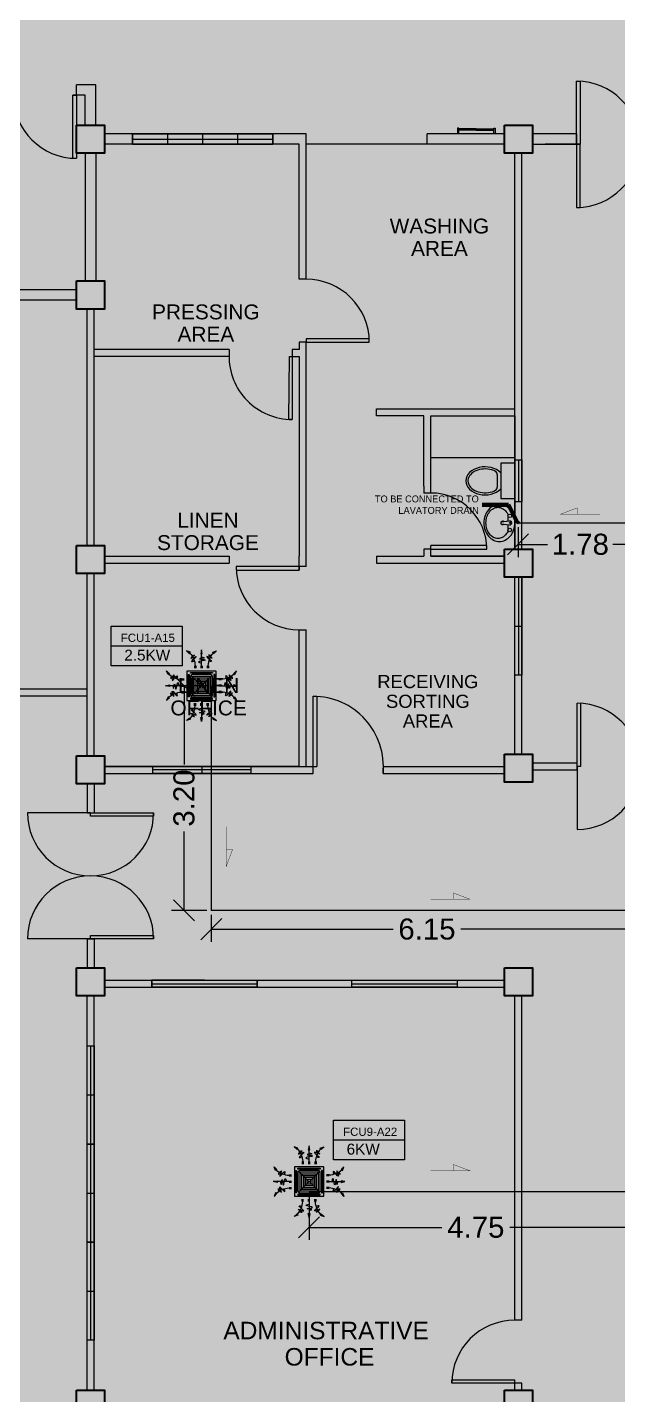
# Model space of a CAD drawing. Header units: millimetres. Extents: x -60 to 576, y -39 to 287.
# Drawn here: x 162.36 to 170.77, y 126.65 to 146.16 of the extents above; entities that cross this region are included whole.
import ezdxf

# ---------------------------------------------------------------- set-up
doc = ezdxf.new("R2010")
doc.units = ezdxf.units.MM
doc.header["$MEASUREMENT"] = 0
for name, color, linetype in [('AIR', 7, 'Continuous'), ('AIR-00', 7, 'Continuous'), ('AIR-01', 7, 'Continuous'), ('AIR-02', 7, 'Continuous'), ('AIR-04', 7, 'Continuous'), ('DRAIN PIPE', 7, 'Continuous'), ('fcu drain', 7, 'Continuous'), ('label', 7, 'Continuous'), ('Legends', 7, 'Continuous'), ('M-AC-TEXT', 7, 'Continuous')]:
    doc.layers.add(name, color=color, linetype=linetype)
doc.styles.add('ar-dim-axis', font='romans.shx', dxfattribs={"width": 0.8})
doc.styles.add('OIP FONT', font='GOTHIC.TTF', dxfattribs={"height": 150})
doc.styles.get("Standard").update_dxf_attribs({"font": 'arial.ttf'})
doc.styles.add('SWISSLT175', font='swissl.ttf', dxfattribs={"height": 0.175})
doc.dimstyles.new('ar-dim-axis', dxfattribs={"dimtxt": 350, "dimasz": 250, "dimexe": 75, "dimexo": 75, "dimgap": 200, "dimtad": 1, "dimdec": 0, "dimzin": 12, "dimdsep": 46, "dimtxsty": 'ar-dim-axis', "dimblk": 'ARCHTICK', "dimcen": 120, "dimclrd": 11, "dimclre": 8, "dimclrt": 4, "dimadec": 0, "dimazin": 3, "dimtm": 1, "dimtfac": 1, "dimtdec": 0, "dimtix": 1, "dimtmove": 2, "dimatfit": 3, "dimldrblk": 'ARCHTICK', "dimfxl": 1, "dimtolj": 1, "dimtzin": 0, "dimarcsym": 1})
doc.dimstyles.new('Copy of dimension', dxfattribs={"dimtxt": 0.3, "dimasz": 0.3, "dimexe": 0.18, "dimexo": 0.0625, "dimgap": 0.09, "dimtad": 0, "dimzin": 0, "dimdsep": 46, "dimtxsty": 'Standard', "dimblk": 'OBLIQUE', "dimcen": 0.09, "dimclrd": 256, "dimclre": 256, "dimclrt": 256, "dimadec": 0, "dimazin": 0, "dimtfac": 1, "dimtofl": 0, "dimtmove": 0, "dimatfit": 3, "dimldrblk": 'OBLIQUE', "dimfxl": 1, "dimtolj": 1, "dimtzin": 0, "dimarcsym": 0})

# ---------------------------------------------------------------- blocks, each defined once
blk = doc.blocks.new('_ARCHTICK')
at = {"color": 0, "linetype": 'ByBlock', "const_width": 0.15}
blk.add_lwpolyline([(-0.5, -0.5), (0.5, 0.5)], dxfattribs=at)
blk = doc.blocks.new('FCU-13000P (CASSETTE SPLIT)')
at = {"layer": 'AIR-00', "ltscale": 3}
for p, q in [((-7.105427357601002e-15, 0.5227760220777427), (-7.105427357601002e-15, 0.999858067324416)), ((-0.1934974863815064, 0.5583965329426945), (-0.1934974863815064, 0.4871555112127943)), ((-0.1618149178217116, 0.5583965329426945), (-0.1618149178217116, 0.4871555112127943)), ((-0.01584128427990628, 0.5583965329426945), (-0.01584128427990628, 0.4871555112127943)), ((0.01584128427989029, 0.5583965329426945), (0.01584128427989029, 0.4871555112127943)), ((0.1618149178217116, 0.5583965329426945), (0.1618149178217116, 0.4871555112127943)), ((0.1934974863815064, 0.5583965329426945), (0.1934974863815064, 0.4871555112127943)), ((-0.5227760220777427, 7.105427357601002e-15), (-0.999858067324416, 7.105427357601002e-15)), ((-0.5583965329426945, 0.1934974863815064), (-0.4871555112127934, 0.1934974863815064)), ((-0.5583965329426945, 0.1618149178217116), (-0.4871555112127934, 0.1618149178217116)), ((-0.5583965329426945, 0.01584128427990628), (-0.4871555112127934, 0.01584128427990628)), ((0.5583965329426945, 0.1934974863815064), (0.4871555112127934, 0.1934974863815064)), ((0.5583965329426945, 0.1618149178217116), (0.4871555112127934, 0.1618149178217116)), ((0.5583965329426945, 0.01584128427990628), (0.4871555112127934, 0.01584128427990628)), ((0.5227760220777427, 7.105427357601002e-15), (0.999858067324416, 7.105427357601002e-15)), ((-0.5583965329426945, -0.01584128427989029), (-0.4871555112127934, -0.01584128427989029)), ((-0.5583965329426945, -0.1618149178217116), (-0.4871555112127934, -0.1618149178217116)), ((-0.5583965329426945, -0.1934974863815064), (-0.4871555112127934, -0.1934974863815064)), ((0.5583965329426945, -0.01584128427989029), (0.4871555112127934, -0.01584128427989029)), ((0.5583965329426945, -0.1618149178217116), (0.4871555112127934, -0.1618149178217116)), ((0.5583965329426945, -0.1934974863815064), (0.4871555112127934, -0.1934974863815064)), ((-0.1934974863815064, -0.5583965329426945), (-0.1934974863815064, -0.4871555112127943)), ((-0.1618149178217116, -0.5583965329426945), (-0.1618149178217116, -0.4871555112127943)), ((-0.01584128427990628, -0.5583965329426945), (-0.01584128427990628, -0.4871555112127943)), ((-7.105427357601002e-15, -0.5227760220777427), (-7.105427357601002e-15, -0.999858067324416)), ((0.01584128427989029, -0.5583965329426945), (0.01584128427989029, -0.4871555112127943)), ((0.1618149178217116, -0.5583965329426945), (0.1618149178217116, -0.4871555112127943)), ((0.1934974863815064, -0.5583965329426945), (0.1934974863815064, -0.4871555112127943))]:
    blk.add_line(p, q, dxfattribs=at)
at = {"layer": 'AIR-00'}
for p, q in [((0.2953553390593271, -0.2953553390593253), (-0.2953553390593271, 0.2953553390593253)), ((0.2953553390593271, 0.2953553390593253), (-0.2953553390593271, -0.2953553390593253))]:
    blk.add_line(p, q, dxfattribs=at)
at = {"layer": 'AIR-00', "ltscale": 3}
for points in [[(-0.3354339739758903, 0.8949367535147612), (-0.311302411150054, 0.9324741763992979), (-0.4157311477908916, 0.9730825421665728)], [(-0.02231249897048215, 0.8900557322108931), (0.02231249897046617, 0.8900557322108931), (-8.881784197001252e-15, 0.999858067324416)], [(0.3354339739758903, 0.8949367535147612), (0.311302411150054, 0.9324741763992979), (0.4157311477908916, 0.9730825421665728)], [(-0.8949367535147612, 0.3354339739758903), (-0.9324741763992979, 0.311302411150054), (-0.9730825421665728, 0.4157311477908916)], [(0.8949367535147612, 0.3354339739758903), (0.9324741763992979, 0.311302411150054), (0.9730825421665728, 0.4157311477908916)], [(-0.8900557322108931, 0.02231249897048215), (-0.8900557322108931, -0.02231249897046617), (-0.999858067324416, 8.881784197001252e-15)], [(0.8900557322108931, 0.02231249897048215), (0.8900557322108931, -0.02231249897046617), (0.999858067324416, 8.881784197001252e-15)], [(-0.8949367535147612, -0.3354339739758903), (-0.9324741763992979, -0.311302411150054), (-0.9730825421665728, -0.4157311477908916)], [(0.8949367535147612, -0.3354339739758903), (0.9324741763992979, -0.311302411150054), (0.9730825421665728, -0.4157311477908916)], [(-0.3354339739758903, -0.8949367535147612), (-0.311302411150054, -0.9324741763992979), (-0.4157311477908916, -0.9730825421665728)], [(-0.02231249897048215, -0.8900557322108931), (0.02231249897046617, -0.8900557322108931), (-8.881784197001252e-15, -0.999858067324416)], [(0.3354339739758903, -0.8949367535147612), (0.311302411150054, -0.9324741763992979), (0.4157311477908916, -0.9730825421665728)]]:
    blk.add_lwpolyline(points, close=True, dxfattribs=at)
at = {"layer": 'AIR-00'}
for points in [[(-0.3233681925629757, 0.9137054649570295, -0.1718088678768037), (-0.1776562021016108, 0.5583965329426945), (-0.1776562021016108, 0.5222310829013512)], [(0.3233681925629757, 0.9137054649570295, 0.1718088678768037), (0.1776562021016108, 0.5583965329426945), (0.1776562021016108, 0.5222310829013512)], [(-0.9137054649570295, 0.3233681925629757, 0.1718088678768037), (-0.5583965329426945, 0.1776562021016108), (-0.5222310829013512, 0.1776562021016108)], [(0.9137054649570295, 0.3233681925629757, -0.1718088678768037), (0.5583965329426945, 0.1776562021016108), (0.5222310829013512, 0.1776562021016108)], [(-0.9137054649570295, -0.3233681925629757, -0.1718088678768037), (-0.5583965329426945, -0.1776562021016108), (-0.5222310829013512, -0.1776562021016108)], [(0.9137054649570295, -0.3233681925629757, 0.1718088678768037), (0.5583965329426945, -0.1776562021016108), (0.5222310829013512, -0.1776562021016108)], [(-0.3233681925629757, -0.9137054649570295, 0.1718088678768037), (-0.1776562021016108, -0.5583965329426945), (-0.1776562021016108, -0.5222310829013512)], [(0.3233681925629757, -0.9137054649570295, -0.1718088678768037), (0.1776562021016108, -0.5583965329426945), (0.1776562021016108, -0.5222310829013512)]]:
    blk.add_lwpolyline(points, format="xyb", dxfattribs=at)
for points in [[(-0.2599999999999998, -0.259999999999998), (0.2599999999999998, -0.2599999999999962), (0.2600000000000007, 0.259999999999998), (-0.2599999999999998, 0.259999999999998)], [(-0.2100000000000009, -0.2099999999999991), (0.2100000000000026, -0.2099999999999973), (0.2100000000000009, 0.2099999999999991), (-0.2100000000000009, 0.2099999999999991)], [(-0.160000000000001, -0.1599999999999984), (0.1600000000000028, -0.1599999999999966), (0.160000000000001, 0.1599999999999984), (-0.160000000000001, 0.1599999999999984)], [(-0.1100000000000012, -0.1099999999999994), (0.110000000000003, -0.1099999999999977), (0.1100000000000012, 0.1099999999999994), (-0.1100000000000012, 0.1099999999999994)], [(-0.06000000000000139, -0.05999999999999872), (0.06000000000000316, -0.05999999999999694), (0.06000000000000139, 0.05999999999999872), (-0.06000000000000139, 0.05999999999999872)]]:
    blk.add_lwpolyline(points, close=True, dxfattribs=at)
at = {"layer": 'AIR-00', "ltscale": 3}
for points in [[(-0.2677478374719957, 0.8404580605517644), (-0.2311577860871346, 0.8521369272970549), (-0.1336933111678267, 0.8824412830765702), (-0.422244853896613, 0.7038013426221994), (0.004842014239526904, 0.9030058120233662), (-0.358385268367277, 0.6454544827540296), (-0.2387546223537829, 0.6780035992551685), (-0.199446847060301, 0.6895241051866989)], [(0.2677478374719957, 0.8404580605517644), (0.2311577860871346, 0.8521369272970549), (0.1336933111678267, 0.8824412830765702), (0.422244853896613, 0.7038013426221994), (-0.004842014239526904, 0.9030058120233662), (0.358385268367277, 0.6454544827540296), (0.2387546223537829, 0.6780035992551685), (0.199446847060301, 0.6895241051866989)], [(-0.8404580605517644, 0.2677478374719957), (-0.8521369272970549, 0.2311577860871346), (-0.8824412830765702, 0.1336933111678267), (-0.7038013426221994, 0.422244853896613), (-0.9030058120233662, -0.004842014239526904), (-0.6454544827540296, 0.358385268367277), (-0.6780035992551685, 0.2387546223537829), (-0.6895241051866989, 0.199446847060301)], [(0.8404580605517644, 0.2677478374719957), (0.8521369272970549, 0.2311577860871346), (0.8824412830765702, 0.1336933111678267), (0.7038013426221994, 0.422244853896613), (0.9030058120233662, -0.004842014239526904), (0.6454544827540296, 0.358385268367277), (0.6780035992551685, 0.2387546223537829), (0.6895241051866989, 0.199446847060301)], [(-0.8404580605517644, -0.2677478374719957), (-0.8521369272970549, -0.2311577860871346), (-0.8824412830765702, -0.1336933111678267), (-0.7038013426221994, -0.422244853896613), (-0.9030058120233662, 0.004842014239526904), (-0.6454544827540296, -0.358385268367277), (-0.6780035992551685, -0.2387546223537829), (-0.6895241051866989, -0.199446847060301)], [(0.8404580605517644, -0.2677478374719957), (0.8521369272970549, -0.2311577860871346), (0.8824412830765702, -0.1336933111678267), (0.7038013426221994, -0.422244853896613), (0.9030058120233662, 0.004842014239526904), (0.6454544827540296, -0.358385268367277), (0.6780035992551685, -0.2387546223537829), (0.6895241051866989, -0.199446847060301)], [(-0.2677478374719957, -0.8404580605517644), (-0.2311577860871346, -0.8521369272970549), (-0.1336933111678267, -0.8824412830765702), (-0.422244853896613, -0.7038013426221994), (0.004842014239526904, -0.9030058120233662), (-0.358385268367277, -0.6454544827540296), (-0.2387546223537829, -0.6780035992551685), (-0.199446847060301, -0.6895241051866989)], [(0.2677478374719957, -0.8404580605517644), (0.2311577860871346, -0.8521369272970549), (0.1336933111678267, -0.8824412830765702), (0.422244853896613, -0.7038013426221994), (-0.004842014239526904, -0.9030058120233662), (0.358385268367277, -0.6454544827540296), (0.2387546223537829, -0.6780035992551685), (0.199446847060301, -0.6895241051866989)]]:
    blk.add_open_spline(points, degree=3, knots=[0.003283373016645994, 0.003283373016645994, 0.003283373016645994, 0.003283373016645994, 0.07125673401182435, 0.1924074622850254, 0.3347111145698326, 0.5062144727996265, 0.5813292033149298, 0.5813292033149298, 0.5813292033149298, 0.5813292033149298], dxfattribs=at)
for points in [[(-8.881784197001252e-15, 0.7998245828525512), (0.07656577961462041, 0.77607757560925), (-0.05808428128809773, 0.7549690294354541), (0.09768727811871436, 0.7180292880357495), (-0.08712642193214215, 0.6626196044680484), (-8.881784197001252e-15, 0.6309567852073492)], [(-0.7998245828525512, 8.881784197001252e-15), (-0.77607757560925, -0.07656577961462041), (-0.7549690294354541, 0.05808428128809773), (-0.7180292880357495, -0.09768727811871436), (-0.6626196044680484, 0.08712642193214215), (-0.6309567852073492, 8.881784197001252e-15)], [(0.7998245828525512, 8.881784197001252e-15), (0.77607757560925, -0.07656577961462041), (0.7549690294354541, 0.05808428128809773), (0.7180292880357495, -0.09768727811871436), (0.6626196044680484, 0.08712642193214215), (0.6309567852073492, 8.881784197001252e-15)], [(-8.881784197001252e-15, -0.7998245828525512), (0.07656577961462041, -0.77607757560925), (-0.05808428128809773, -0.7549690294354541), (0.09768727811871436, -0.7180292880357495), (-0.08712642193214215, -0.6626196044680484), (-8.881784197001252e-15, -0.6309567852073492)]]:
    blk.add_spline(points, degree=3, dxfattribs=at)
for points in [[(-0.4157311477908907, 0.9730825421665728), (-0.3354339739758911, 0.8949367535147612), (-0.3113024111500549, 0.9324741763992979)], [(-7.993605777301127e-15, 0.999858067324416), (-0.02231249897048304, 0.8900557322108931), (0.02231249897046528, 0.8900557322108931)], [(0.4157311477908889, 0.9730825421665728), (0.3354339739758894, 0.8949367535147612), (0.3113024111500531, 0.9324741763992979)], [(-0.9730825421665728, 0.4157311477908898), (-0.8949367535147612, 0.3354339739758903), (-0.9324741763992979, 0.311302411150054)], [(0.9730825421665728, 0.4157311477908898), (0.8949367535147612, 0.3354339739758903), (0.9324741763992979, 0.311302411150054)], [(-0.999858067324416, 7.105427357601002e-15), (-0.8900557322108922, 0.02231249897048215), (-0.8900557322108922, -0.02231249897046617)], [(0.999858067324416, 7.105427357601002e-15), (0.8900557322108922, 0.02231249897048215), (0.8900557322108922, -0.02231249897046617)], [(-0.9730825421665728, -0.4157311477908898), (-0.8949367535147612, -0.3354339739758903), (-0.9324741763992979, -0.311302411150054)], [(0.9730825421665728, -0.4157311477908898), (0.8949367535147612, -0.3354339739758903), (0.9324741763992979, -0.311302411150054)], [(-0.4157311477908907, -0.9730825421665728), (-0.3354339739758911, -0.8949367535147612), (-0.3113024111500549, -0.9324741763992979)], [(-7.993605777301127e-15, -0.999858067324416), (-0.02231249897048304, -0.8900557322108931), (0.02231249897046528, -0.8900557322108931)], [(0.4157311477908889, -0.9730825421665728), (0.3354339739758894, -0.8949367535147612), (0.3113024111500531, -0.9324741763992979)]]:
    blk.add_solid(points, dxfattribs=at)
at = {"layer": 'AIR-01'}
for points in [[(-0.3725000000000005, 0.3099999999999987), (-0.3475000000000001, 0.3099999999999987), (-0.3475000000000001, -0.3099999999999987), (-0.3725000000000005, -0.3099999999999987)], [(-0.3100000000000005, 0.3724999999999987), (0.3100000000000005, 0.3724999999999987), (0.3100000000000005, 0.3475000000000001), (-0.3100000000000005, 0.3475000000000001)], [(0.3725000000000005, 0.3099999999999987), (0.3475000000000001, 0.3099999999999987), (0.3475000000000001, -0.3099999999999987), (0.3725000000000005, -0.3099999999999987)], [(-0.3100000000000005, -0.3724999999999987), (0.3100000000000005, -0.3724999999999987), (0.3100000000000005, -0.3475000000000001), (-0.3100000000000005, -0.3475000000000001)]]:
    blk.add_lwpolyline(points, close=True, dxfattribs=at)
at = {"layer": 'AIR-02'}
blk.add_lwpolyline([(-0.2600000000000007, -0.3099999999999987), (0.2600000000000016, -0.3099999999999969, 0.414213562373095), (0.3100000000000014, -0.2599999999999962), (0.3100000000000005, 0.259999999999998, 0.4142135623730945), (0.2600000000000007, 0.3099999999999987), (-0.2600000000000007, 0.3099999999999987, 0.414213562373095), (-0.3100000000000005, 0.259999999999998), (-0.3100000000000005, -0.259999999999998, 0.414213562373095)], format="xyb", close=True, dxfattribs=at)
at = {"layer": 'AIR-04'}
blk.add_lwpolyline([(-0.4100000000000001, -0.4100000000000001), (0.4100000000000001, -0.4100000000000001), (0.4100000000000001, 0.4100000000000001), (-0.4100000000000001, 0.4100000000000001)], close=True, dxfattribs=at)
blk = doc.blocks.new('_Oblique')
at = {"color": 0, "linetype": 'ByBlock', "lineweight": -2}
blk.add_line((-0.5, -0.5), (0.5, 0.5), dxfattribs=at)
blk = doc.blocks.new('*D33')
at = {"lineweight": -2, "transparency": 16777216}
for p, q in [((164.9187113546411, 136.7667007765984), (164.4121214944009, 136.7667007765984)), ((164.5921214944009, 136.7667007765984), (164.5921214944009, 135.6434258345087)), ((164.5921214944009, 133.5621154217504), (164.5921214944009, 134.6853903638402)), ((164.9187113546411, 133.5621154217504), (164.4121214944009, 133.5621154217504))]:
    blk.add_line(p, q, dxfattribs=at)
at = {"layer": 'Defpoints', "color": 0, "transparency": 16777216}
for p in [(164.9812113546411, 136.7667007765984), (164.5921214944009, 133.5621154217504), (164.9812113546411, 133.5621154217504)]:
    blk.add_point(p, dxfattribs=at)
at = {"lineweight": -2, "transparency": 16777216, "xscale": 0.3, "yscale": 0.3, "zscale": 0.3}
for p, rotation in [((164.5921214944009, 136.7667007765984), 90), ((164.5921214944009, 133.5621154217504), 270)]:
    blk.add_blockref('_Oblique', p, dxfattribs=dict(at, rotation=rotation))
at = {"transparency": 16777216, "insert": (164.5921214944009, 135.1644080991744), "char_height": 0.3, "attachment_point": 5, "rotation": 90}
blk.add_mtext('\\A1;3.20', dxfattribs=at)
blk = doc.blocks.new('*D34')
at = {"lineweight": -2, "transparency": 16777216}
for p, q in [((164.9812113546338, 133.4996154217431), (164.9812113546338, 133.1142385795229)), ((171.1295738068442, 133.4996154217394), (171.1295738068442, 133.1142385795229)), ((164.9812113546338, 133.2942385795229), (167.5738168645044, 133.2942385795229)), ((171.1295738068442, 133.2942385795229), (168.5369682969737, 133.2942385795229))]:
    blk.add_line(p, q, dxfattribs=at)
at = {"layer": 'Defpoints', "color": 0, "transparency": 16777216}
for p in [(164.9812113546338, 133.5621154217431), (171.1295738068442, 133.5621154217394), (171.1295738068442, 133.2942385795229)]:
    blk.add_point(p, dxfattribs=at)
at = {"lineweight": -2, "transparency": 16777216, "xscale": 0.3, "yscale": 0.3, "zscale": 0.3, "rotation": 180}
blk.add_blockref('_Oblique', (164.9812113546338, 133.2942385795229), dxfattribs=at)
at = {"lineweight": -2, "transparency": 16777216, "xscale": 0.3, "yscale": 0.3, "zscale": 0.3}
blk.add_blockref('_Oblique', (171.1295738068442, 133.2942385795229), dxfattribs=at)
at = {"transparency": 16777216, "insert": (168.055392580739, 133.2942385795229), "char_height": 0.3, "attachment_point": 5}
blk.add_mtext('\\A1;6.15', dxfattribs=at)
blk = doc.blocks.new('*D38')
at = {"lineweight": -2, "transparency": 16777216}
for p, q in [((166.3749884519763, 129.4903504128658), (166.3749884519763, 128.8600073912259)), ((171.1295738068418, 129.4903504128586), (171.1295738068418, 128.8600073912259)), ((166.3749884519763, 129.0400073912259), (168.2654871321376, 129.0400073912259)), ((171.1295738068418, 129.0400073912259), (169.2390751266805, 129.0400073912259))]:
    blk.add_line(p, q, dxfattribs=at)
at = {"layer": 'Defpoints', "color": 0, "transparency": 16777216}
for p in [(166.3749884519763, 129.5528504128658), (171.1295738068418, 129.5528504128586), (166.3749884519763, 129.0400073912259)]:
    blk.add_point(p, dxfattribs=at)
at = {"lineweight": -2, "transparency": 16777216, "xscale": 0.3, "yscale": 0.3, "zscale": 0.3, "rotation": 180}
blk.add_blockref('_Oblique', (166.3749884519763, 129.0400073912259), dxfattribs=at)
at = {"lineweight": -2, "transparency": 16777216, "xscale": 0.3, "yscale": 0.3, "zscale": 0.3}
blk.add_blockref('_Oblique', (171.1295738068418, 129.0400073912259), dxfattribs=at)
at = {"transparency": 16777216, "insert": (168.7522811294091, 129.0400073912259), "char_height": 0.3, "attachment_point": 5}
blk.add_mtext('\\A1;4.75', dxfattribs=at)
blk = doc.blocks.new('*D42')
at = {"lineweight": -2, "transparency": 16777216}
for p, q in [((169.354264580126, 139.0302034123877), (169.354264580126, 138.6032654257228)), ((171.1295738068475, 139.0302034123877), (171.1295738068475, 138.6032654257228)), ((169.354264580126, 138.7832654257228), (169.7761006395986, 138.7832654257228)), ((171.1295738068475, 138.7832654257228), (170.7077377473749, 138.7832654257228))]:
    blk.add_line(p, q, dxfattribs=at)
at = {"layer": 'Defpoints', "color": 0, "transparency": 16777216}
for p in [(169.354264580126, 139.0927034123877), (171.1295738068475, 139.0927034123877), (169.354264580126, 138.7832654257228)]:
    blk.add_point(p, dxfattribs=at)
at = {"lineweight": -2, "transparency": 16777216, "xscale": 0.3, "yscale": 0.3, "zscale": 0.3, "rotation": 180}
blk.add_blockref('_Oblique', (169.354264580126, 138.7832654257228), dxfattribs=at)
at = {"lineweight": -2, "transparency": 16777216, "xscale": 0.3, "yscale": 0.3, "zscale": 0.3}
blk.add_blockref('_Oblique', (171.1295738068475, 138.7832654257228), dxfattribs=at)
at = {"transparency": 16777216, "insert": (170.2419191934868, 138.7832654257228), "char_height": 0.3, "attachment_point": 5}
blk.add_mtext('\\A1;1.78', dxfattribs=at)

msp = doc.modelspace()

# ---------------------------------------------------------------- linework, layer by layer
at = {"color": 8, "lineweight": 25}
for p, q in [((163.333826713291, 145.3410339835889), (163.0588267132823, 145.3410339835889)), ((163.0588267132823, 145.1910339835874), (163.0588267132823, 145.3410339835889)), ((163.333826713291, 144.7660339835918), (163.333826713291, 145.3410339835889)), ((163.1838267132823, 145.1910339835874), (163.0088267132939, 145.1910339835874)), ((163.1838267132823, 145.1910339835874), (163.083826713291, 145.1910339835874)), ((163.1838267132823, 144.7660339835918), (163.1838267132823, 145.1910339835874)), ((166.333826713291, 144.6410339835918), (163.458826713291, 144.6410339835918)), ((166.333826713291, 144.4910339835903), (166.333826713291, 144.6410339835918)), ((169.1588267132881, 144.6410339835918), (168.0588267132823, 144.6410339835918)), ((168.0588267132823, 144.4910339835903), (168.0588267132823, 144.6410339835918)), ((170.1895738047149, 144.6410339835918), (169.5588267132823, 144.6410339835918)), ((170.1895738047149, 144.6410339835918), (169.7395738047032, 144.6410339835918)), ((170.1895738047149, 144.6410339835918), (170.1895738047149, 144.4910339835903)), ((163.1838267132823, 144.3660339835903), (163.1838267132823, 142.5411125468006)), ((163.333826713291, 144.3660339835903), (163.333826713291, 142.5411125468006)), ((166.2338267132852, 144.4910339835903), (163.458826713291, 144.4910339835903)), ((166.2338267132852, 142.5661125468021), (166.2338267132852, 144.4910339835903)), ((166.333826713291, 142.5661125468021), (166.333826713291, 144.4910339835903)), ((169.1588267132881, 144.4910339835903), (168.0588267132823, 144.4910339835903)), ((169.3088267132823, 138.7160339835889), (169.3088267132823, 144.3660339835903)), ((169.4088267132881, 138.7160339835889), (169.4088267132881, 144.3660339835903)), ((169.5588267132823, 144.4910339835903), (170.2395738047032, 144.4910339835903)), ((170.1895738047149, 144.4910339835903), (169.7395738047032, 144.4910339835903)), ((163.333826713291, 144.1535732651962), (163.333826713291, 142.7535732651947)), ((163.0588267132823, 142.4161125468006), (159.7338267132852, 142.4161125468006)), ((163.0588267132823, 142.2661125467991), (159.7338267132852, 142.2661125467991)), ((163.0588267132823, 142.2661125467991), (161.0838267132765, 142.2661125467991)), ((163.208826713291, 138.7661125467991), (163.208826713291, 142.1411125467991)), ((163.3088267132823, 138.7661125467991), (163.3088267132823, 142.1411125467991)), ((166.333826713291, 141.6661125468006), (166.2338267132852, 141.6661125468006)), ((166.2338267132852, 141.6661125468006), (166.2338267132852, 141.5661125468021)), ((166.2338267132852, 141.6661125468006), (166.2338267132852, 141.5661125468021)), ((166.333826713291, 138.4661125468035), (166.333826713291, 141.6661125468006)), ((165.2338267132852, 141.5661125468021), (163.3088267132823, 141.5661125468021)), ((165.2338267132852, 141.4661125468035), (163.3088267132823, 141.4661125468035)), ((165.2338267132852, 141.5661125468021), (165.2338267132852, 141.4661125468035)), ((166.2338267132852, 141.5661125468021), (166.1338267132939, 141.5661125468021)), ((166.1338267132939, 141.5661125468021), (166.1338267132939, 141.4661125468035)), ((166.1338267132939, 141.4661125468035), (166.2338267132852, 141.4661125468035)), ((166.2338267132852, 141.4661125468035), (166.2338267132852, 138.616112546805)), ((167.333826713291, 140.616112546805), (167.333826713291, 140.7161125468035)), ((167.333826713291, 140.7161125468035), (169.3088267132823, 140.7161125468035)), ((168.0088267132939, 140.616112546805), (167.333826713291, 140.616112546805)), ((168.0088267132939, 139.616112546805), (168.0088267132939, 140.616112546805)), ((168.1088267132852, 140.616112546805), (169.3088267132823, 140.616112546805)), ((168.1088267132852, 139.616112546805), (168.1088267132852, 140.616112546805)), ((169.3088267132823, 140.616112546805), (169.3088267132823, 138.7160339835889)), ((168.0088267132939, 139.616112546805), (168.0088267132939, 139.5161125467991)), ((168.1088267132852, 139.5161125467991), (168.0088267132939, 139.5161125467991)), ((168.1088267132852, 139.5161125467991), (168.1088267132852, 139.616112546805)), ((168.1088267132852, 138.7161125468035), (168.0088267132939, 138.7161125468035)), ((168.0088267132939, 138.7161125468035), (168.0088267132939, 138.616112546805)), ((168.1088267132852, 138.616112546805), (168.1088267132852, 138.7161125468035)), ((163.458826713291, 138.616112546805), (165.2338267132852, 138.616112546805)), ((163.458826713291, 138.5161125467991), (165.2338267132852, 138.5161125467991)), ((163.458826713291, 138.5161125467991), (165.2338267132852, 138.5161125467991)), ((165.2338267132852, 138.616112546805), (165.2338267132852, 138.5161125467991)), ((166.2338267132852, 138.5161125467991), (166.2338267132852, 138.616112546805)), ((167.333826713291, 138.616112546805), (168.0088267132939, 138.616112546805)), ((167.333826713291, 138.616112546805), (167.333826713291, 138.5161125467991)), ((167.333826713291, 138.5161125467991), (169.1588267132881, 138.5161125467991)), ((168.1088267132852, 138.616112546805), (169.1588267132881, 138.616112546805)), ((169.1588267132881, 138.616112546805), (168.1088267132852, 138.616112546805)), ((163.208826713291, 135.7661125467991), (163.208826713291, 138.366112546805)), ((163.3088267132823, 135.7661125467991), (163.3088267132823, 138.366112546805)), ((166.333826713291, 138.4661125468035), (166.2338267132852, 138.4661125468035)), ((169.3088267132823, 135.7911125467933), (169.3088267132823, 138.3160339835874)), ((169.4088267132881, 135.7911125467933), (169.4088267132881, 138.3160339835874)), ((166.2338267132852, 135.616112546805), (166.2338267132852, 137.5661125468021)), ((166.2338267132852, 137.5661125468021), (166.333826713291, 137.5661125468021)), ((166.333826713291, 135.616112546805), (166.333826713291, 137.5661125468021)), ((163.208826713291, 136.7161125468035), (160.8338267132765, 136.7161125468035)), ((163.208826713291, 136.616112546805), (160.8838267132939, 136.616112546805)), ((163.458826713291, 135.616112546805), (166.4838267132852, 135.616112546805)), ((166.2338267132852, 135.616112546805), (163.458826713291, 135.616112546805)), ((166.4338267132823, 135.5161125467991), (166.4338267132823, 135.616112546805)), ((167.4338267132823, 135.616112546805), (169.1588267132881, 135.616112546805)), ((167.4338267132823, 135.5161125467991), (167.4338267132823, 135.616112546805)), ((169.5588267132823, 135.6661125468006), (170.1963267132939, 135.6661125468006)), ((163.458826713291, 135.5161125467991), (166.4338267132823, 135.5161125467991)), ((163.458826713291, 135.5161125467991), (166.4338267132823, 135.5161125467991)), ((167.4288141504055, 135.5161125467991), (169.1588267132881, 135.5161125467991)), ((169.5588267132823, 135.5661125468021), (170.1963267132939, 135.5661125468021)), ((163.208826713291, 135.366112546805), (163.208826713291, 134.954207620757)), ((163.3088267132823, 135.366112546805), (163.3088267132823, 134.954207620757)), ((163.208826713291, 134.954207620757), (163.3088267132823, 134.954207620757)), ((163.208826713291, 133.1542076207613), (163.208826713291, 132.7423026947133)), ((163.208826713291, 133.1542076207613), (163.3088267132823, 133.1542076207613)), ((163.3088267132823, 133.1542076207613), (163.3088267132823, 132.7423026947133)), ((163.4588159577813, 132.5660347282017), (169.1587988716908, 132.5660535916384)), ((163.458816288721, 132.4660347282031), (169.1587992026304, 132.4660535916398)), ((166.308807414736, 132.5660441599164), (169.1588267132881, 132.5660441599164)), ((163.2088260514263, 126.716033900854), (163.2088167416639, 132.3423026947191)), ((163.3088260514175, 126.7160342317936), (163.3088167416697, 132.3423026947191)), ((169.3088149222146, 127.7160540880711), (169.3087996121737, 132.3423026947119)), ((169.4088149222059, 127.7160544190108), (169.408799612165, 132.3423026947119)), ((169.4088149222059, 127.7160544190108), (169.3088149222146, 127.7160540880711)), ((169.3088182315821, 126.7160540880784), (169.3088177351871, 126.8660540880799)), ((169.4088179006482, 126.8160544190166), (169.308817900657, 126.816054088077)), ((169.4088182315879, 126.7160544190181), (169.4088179006482, 126.8160544190166))]:
    msp.add_line(p, q, dxfattribs=at)
at = {"color": 8, "lineweight": 13}
for p, q in [((170.1894501128824, 144.4910958050666), (170.1894501128824, 145.3910958050681)), ((170.1894501128824, 145.3910958050681), (170.2394501128854, 145.3910958050681)), ((170.2394501128854, 145.3910958050681), (170.2395738058965, 144.4909790160589)), ((163.0088267132939, 144.2910339835933), (163.0088267132939, 145.1910339835874)), ((163.0088267132939, 145.1910339835874), (163.0588267132823, 145.1910339835874)), ((163.0588267132823, 145.1910339835874), (163.0588267132823, 144.2910339835933)), ((170.2395737898312, 144.4910958050666), (170.1894501128824, 144.4910958050666)), ((170.1894570093261, 144.4409102891721), (170.1895738238361, 143.5908484596719)), ((170.1895738047149, 144.4910339835903), (170.1895738047149, 143.5910339835889)), ((170.1895738047149, 144.4910339835903), (170.2395738047032, 144.4910339835903)), ((170.2395738047032, 143.5910339835889), (170.2395738047032, 144.4910339835903)), ((170.1895738047149, 143.5910339835889), (170.2395738047032, 143.5910339835889)), ((167.2338267132852, 141.7161125468035), (166.333826713291, 141.7161125468035)), ((166.333826713291, 141.7161125468035), (166.333826713291, 141.6661125468006)), ((166.333826713291, 141.6661125468006), (167.2338267132852, 141.6661125468006)), ((167.2338267132852, 141.6661125468006), (167.2338267132852, 141.7161125468035)), ((166.083826713291, 140.5661125468021), (166.0933075494374, 141.4661125468035)), ((166.0933075494374, 141.4661125468035), (166.1338267132939, 141.4661125468035)), ((166.1338267132939, 141.4661125468035), (166.1338267132939, 140.5661125468021)), ((166.1338267132939, 140.5661125468021), (166.083826713291, 140.5661125468021)), ((168.1088267132852, 138.7161125468035), (168.1088267132852, 138.7661125467991)), ((168.9088267132881, 138.7661125467991), (168.1088267132852, 138.7661125467991)), ((168.1088267132852, 138.7161125468035), (168.9088267132881, 138.7161125468035)), ((168.9088267132881, 138.7161125468035), (168.9088267132881, 138.7661125467991)), ((166.2338267132852, 138.4161125468006), (166.2338267132852, 138.5161125467991)), ((166.2338267132852, 138.4661125468035), (165.333826713291, 138.4661125468035)), ((165.333826713291, 138.4661125468035), (165.333826713291, 138.4161125468006)), ((165.333826713291, 138.4161125468006), (166.2338267132852, 138.4161125468006)), ((166.2338267132852, 138.4661125468035), (166.2338267132852, 138.4161125468006)), ((166.4338267132823, 136.616112546805), (166.4838267132852, 136.616112546805)), ((166.4338267132823, 135.616112546805), (166.4338267132823, 136.616112546805)), ((166.4838267132852, 136.616112546805), (166.4838267132852, 135.616112546805)), ((170.1963267132939, 135.616112546805), (170.1963267132939, 136.5161125467991)), ((170.2463267132823, 136.5161125467991), (170.2463267132823, 135.616112546805)), ((170.1963267132939, 135.5661125468021), (170.1963267132939, 135.6661125468006)), ((170.2463267132823, 135.616112546805), (170.1963267132939, 135.616112546805)), ((170.1963267132939, 135.616112546805), (170.1963267132939, 134.7161125468035)), ((163.2588267132939, 134.954207620757), (162.3588267132852, 134.954207620757)), ((163.2588267132939, 134.954207620757), (164.1588267132881, 134.954207620757)), ((163.2588267132939, 134.9042076207613), (163.2588267132939, 134.954207620757)), ((164.1588267132881, 134.9042076207613), (163.2588267132939, 134.9042076207613)), ((164.1588267132881, 134.954207620757), (164.1588267132881, 134.9042076207613)), ((163.2588267132939, 133.1542076207613), (162.3588267132852, 133.1542076207613)), ((163.2588267132939, 133.204207620757), (164.1588267132881, 133.204207620757)), ((163.2588267132939, 133.1542076207613), (163.2588267132939, 133.204207620757)), ((164.1588267132881, 133.1542076207613), (163.2588267132939, 133.1542076207613)), ((164.1588267132881, 133.204207620757), (164.1588267132881, 133.1542076207613)), ((168.408817735193, 126.8660511096302), (169.3088177351871, 126.8660540880799)), ((168.4088179006482, 126.8160511096273), (168.408817735193, 126.8660511096302)), ((169.308817900657, 126.816054088077), (168.4088179006482, 126.8160511096273))]:
    msp.add_line(p, q, dxfattribs=at)
at = {"color": 8, "lineweight": 9}
for p, q in [((163.8588267132852, 144.6410339835918), (163.8588267132852, 144.4910339835903)), ((163.8588267132852, 144.5660339835874), (165.8588267132852, 144.5660339835874)), ((164.3588267132852, 144.4910339835903), (164.3588267132852, 144.6410339835918)), ((164.8588267132852, 144.4910339835903), (164.8588267132852, 144.6410339835918)), ((165.3588267132852, 144.4910339835903), (165.3588267132852, 144.6410339835918)), ((165.8588267132852, 144.4910339835903), (165.8588267132852, 144.6410339835918)), ((168.5088267132939, 144.7211544944064), (168.4888267132899, 144.7211544944064)), ((168.4888267132899, 144.7211544944064), (168.4888267132899, 144.6410674588176)), ((168.5088267132939, 144.6411544944046), (168.5088267132939, 144.7211544944064)), ((168.7588267132939, 144.7110674588173), (168.5088267132939, 144.7110674588173)), ((168.7588267132939, 144.6910674588205), (168.5088267132939, 144.6910674588205)), ((168.7588267132939, 144.7110674588173), (169.0088267132939, 144.7110674588173)), ((168.7588267132939, 144.6910674588205), (169.0088267132939, 144.6910674588205)), ((169.0088267132939, 144.6410875439531), (169.0088267132939, 144.7210875439548)), ((169.0088267132939, 144.7210875439548), (169.0288267132835, 144.7210875439548)), ((169.0288267132835, 144.7210875439548), (169.0288267132835, 144.6410674588176)), ((163.8588267132852, 144.4910339835903), (165.8588267132852, 144.4910339835903)), ((163.8588267132852, 144.4910339835903), (164.8588267132852, 144.4910339835903)), ((164.8588267132852, 144.4910339835903), (165.8588267132852, 144.4910339835903)), ((169.3088267132823, 140.0161125467991), (168.1088267132852, 140.0161125467991)), ((169.3088267132823, 139.9398824799925), (169.1088267132997, 139.9398824799925)), ((169.1088267132997, 139.9398824799925), (169.1088267132997, 139.4398824799925)), ((169.3088267132823, 139.6898824799925), (169.3088267132823, 139.9898824799955)), ((169.3088267132823, 139.9898824799955), (169.4088267132881, 139.9898824799955)), ((169.3088267132823, 139.4398824799925), (169.3088267132823, 139.9398824799925)), ((169.3588267132852, 139.9898824799955), (169.3588267132852, 139.3898824799969)), ((169.4088267132881, 139.9898824799955), (169.4088267132881, 139.3898824799969)), ((169.0588267132823, 139.7804727119499), (169.0588267132823, 139.5994932676319)), ((169.1088267132997, 139.4398824799925), (169.3088267132823, 139.4398824799925)), ((169.4088267132881, 139.3898824799969), (169.3088267132823, 139.3898824799969)), ((169.1109420979026, 139.1043817619054), (169.2327806242226, 139.117715578416)), ((169.1109420979026, 139.0753817619104), (169.2327806242226, 139.0620479453999)), ((169.3088267132823, 137.6160339835903), (169.3088267132823, 138.3160339835874)), ((169.3088267132823, 138.3160339835874), (169.4088267132881, 138.3160339835874)), ((169.3588267132852, 138.3160339835874), (169.3588267132852, 136.9160339835933)), ((169.4088267132881, 138.3160339835874), (169.4088267132881, 136.9160339835933)), ((169.3088267132823, 137.6160339835903), (169.4088267132881, 137.6160339835903)), ((169.4088267132881, 136.9160339835933), (169.3088267132823, 136.9160339835933)), ((164.146326713291, 135.5161125467991), (164.146326713291, 135.616112546805)), ((164.8463267132881, 135.616112546805), (165.5463267132852, 135.616112546805)), ((164.8463267132881, 135.616112546805), (164.8463267132881, 135.5161125467991)), ((165.5463267132852, 135.616112546805), (165.5463267132852, 135.5161125467991)), ((165.5463267132852, 135.5661125468021), (164.146326713291, 135.5661125468021)), ((165.5463267132852, 135.5161125467991), (164.146326713291, 135.5161125467991)), ((164.8838170640208, 132.5660441599164), (164.1338170640208, 132.5660441599164)), ((164.1338170640208, 132.5660441599164), (164.133817394975, 132.4660369620385)), ((164.1338172294906, 132.5160405609774), (165.6338172295052, 132.5160394440743)), ((164.133817394975, 132.4660369620385), (165.633817394975, 132.4660369620385)), ((165.633817394975, 132.4660369620385), (165.6338170640354, 132.5660419261174)), ((166.9838173949372, 132.4660463937896), (166.9838170639975, 132.5660463937882)), ((166.9838172294673, 132.5160463937852), (168.4838172294673, 132.5160513578655)), ((168.4838173949226, 132.4660513578626), (166.9838173949372, 132.4660463937896)), ((167.7338170640121, 132.5660441599164), (168.4838170640121, 132.5660441599164)), ((168.4838170640121, 132.5660441599164), (168.4838173949226, 132.4660513578626)), ((163.208819079982, 130.9291684632542), (163.208819079982, 131.6291684632513)), ((163.208819079982, 131.6291684632513), (163.3088190799733, 131.6291684632513)), ((163.2588190799704, 131.6291684632513), (163.2588190799704, 130.2291684632571)), ((163.3088190799733, 131.6291684632513), (163.3088190799733, 130.2291684632571)), ((163.208819079982, 130.9291684632542), (163.3088190799733, 130.9291684632542)), ((163.3088190799733, 130.2291684632571), (163.208819079982, 130.2291684632571)), ((163.2088213965451, 129.5291684632527), (163.2088213965451, 130.2291684632571)), ((163.2088213965451, 130.2291684632571), (163.3088213965363, 130.2291684632571)), ((163.258821396548, 130.2291684632571), (163.258821396548, 128.8291684632557)), ((163.3088213965363, 130.2291684632571), (163.3088213965363, 128.8291684632557)), ((163.2088213965451, 129.5291684632527), (163.3088213965363, 129.5291684632527)), ((163.3088202382621, 128.8291684632557), (163.2088202382563, 128.8291684632557)), ((163.3088213965363, 128.8291684632557), (163.2088213965451, 128.8291684632557)), ((163.2088225548339, 128.1291684632513), (163.2088225548339, 128.8291684632557)), ((163.2088225548339, 128.8291684632557), (163.3088225548397, 128.8291684632557)), ((163.2588225548222, 128.8291684632557), (163.2588225548222, 127.4291684632542)), ((163.3088225548397, 128.8291684632557), (163.3088225548397, 127.4291684632542)), ((163.2088225548339, 128.1291684632513), (163.3088225548397, 128.1291684632513)), ((163.3088225548397, 127.4291684632542), (163.2088225548339, 127.4291684632542))]:
    msp.add_line(p, q, dxfattribs=at)
at = {"color": 8, "lineweight": -2}
for p, q in [((169.1588267132881, 144.4910339835903), (166.333826713291, 144.4910339835903)), ((166.333826713291, 142.5661125468021), (166.2338267132852, 142.5661125468021)), ((163.3088267132823, 141.4661125468035), (163.3088267132823, 141.5661125468021)), ((169.4088182315879, 126.7160544190181), (169.4088179006482, 126.8160544190166))]:
    msp.add_line(p, q, dxfattribs=at)
at = {"color": 8, "lineweight": 35}
for points in [[(163.0588267132823, 144.7660339835918), (163.458826713291, 144.7660339835918), (163.458826713291, 144.3660339835903), (163.0588267132823, 144.3660339835903)], [(169.1588267132881, 144.7660339835918), (169.5588267132823, 144.7660339835918), (169.5588267132823, 144.3660339835903), (169.1588267132881, 144.3660339835903)], [(163.0588267132823, 142.5411125468006), (163.458826713291, 142.5411125468006), (163.458826713291, 142.1411125467991), (163.0588267132823, 142.1411125467991)], [(163.0588267132823, 138.7661125467991), (163.458826713291, 138.7661125467991), (163.458826713291, 138.366112546805), (163.0588267132823, 138.366112546805)], [(169.1588267132881, 138.7160339835889), (169.5588267132823, 138.7160339835889), (169.5588267132823, 138.3160339835874), (169.1588267132881, 138.3160339835874)], [(163.0588267132823, 135.7661125467991), (163.458826713291, 135.7661125467991), (163.458826713291, 135.366112546805), (163.0588267132823, 135.366112546805)], [(169.1588267132881, 135.7911125467933), (169.5588267132823, 135.7911125467933), (169.5588267132823, 135.3911125467991), (169.1588267132881, 135.3911125467991)], [(163.0588267132968, 132.7423026947133), (163.4588267133056, 132.7423026947133), (163.4588267133056, 132.3423026947191), (163.0588267132968, 132.3423026947191)], [(169.1588267132881, 132.7423026947133), (169.5588267132823, 132.7423026947133), (169.5588267132823, 132.3423026947119), (169.1588267132881, 132.3423026947119)], [(163.0588267132968, 126.7160339835889), (163.458826713291, 126.7160339835889), (163.458826713291, 126.3160339835874), (163.0588267132968, 126.3160339835874)], [(169.1588267132881, 126.7170800830925), (169.5588267132823, 126.7170800830925), (169.5588267132823, 126.3170800830983), (169.1588267132881, 126.3170800830983)]]:
    msp.add_lwpolyline(points, close=True, dxfattribs=at)
at = {"color": 8, "lineweight": 9}
for points in [[(163.8588267132852, 144.6410339835918), (165.8588267132852, 144.6410339835918), (165.8588267132852, 144.4910339835903), (163.8588267132852, 144.4910339835903)], [(169.3088267132823, 139.9898824799955), (169.4088267132881, 139.9898824799955), (169.4088267132881, 139.3898824799969), (169.3088267132823, 139.3898824799969)], [(169.3088267132823, 138.3160339835874), (169.4088267132881, 138.3160339835874), (169.4088267132881, 136.9160339835933), (169.3088267132823, 136.9160339835933)], [(164.146326713291, 135.616112546805), (165.5463267132852, 135.616112546805), (165.5463267132852, 135.5161125467991), (164.146326713291, 135.5161125467991)], [(164.1338170640208, 132.5660441599164), (165.633817394975, 132.5660441599164), (165.633817394975, 132.4660369620385), (164.1338170640208, 132.4660369620385)], [(166.9838170640121, 132.5660441599164), (168.4838173949226, 132.5660441599164), (168.4838173949226, 132.4660513578626), (166.9838170640121, 132.4660513578626)], [(163.2088179216787, 131.6291684632513), (163.3088248714027, 131.6291684632513), (163.3088248714027, 127.4291684632542), (163.2088179216787, 127.4291684632542)]]:
    msp.add_lwpolyline(points, close=True, dxfattribs=at)
for points in [[(169.0668267132839, 138.8673817619044, -0.1248382224124904), (169.0042568229526, 138.8832513099467, -0.1057880177444823), (168.9466185604813, 138.9325505030927, -0.08669744615662442), (168.9103555068557, 139.0022960479171, -0.07677648408660569), (168.8968267133002, 139.0898817619079, -0.07677648408660591), (168.9103555068557, 139.1774674758988, -0.08669744615662509), (168.9466185604813, 139.2472130207232, -0.1057880177444823), (169.0042568229526, 139.2965122138692, -0.1248382224124908), (169.0668267132839, 139.3123817619114, -0.1248382224124908), (169.1293966036298, 139.2965122138692, -0.1057880177444812), (169.1870348660866, 139.2472130207232, -0.04006672484888339), (169.2068267132979, 139.2164933722659), (169.2068267132979, 139.1142637486762, -0.04006672484888342)], [(169.2068267132979, 139.0654997751396), (169.2068267132979, 138.9632701515573, -0.04006672484888342), (169.1870348660866, 138.9325505030927, -0.1057880177444818), (169.1293966036298, 138.8832513099467, -0.124838222412491), (169.0668267132839, 138.8673817619044, -0.1248382224124904)]]:
    msp.add_lwpolyline(points, format="xyb", dxfattribs=at)
for centre, radius in [((169.2358267132929, 139.1914817619097), 0.02550000000012176), ((169.242326713296, 139.0898817619079), 0.009500000000046107), ((169.2358267132929, 138.9882817619061), 0.02550000000012176)]:
    msp.add_circle(centre, radius, dxfattribs=at)
at = {"color": 8, "lineweight": 13}
for centre, radius, start, end in [((170.1894501298791, 144.4909721281208), 0.9001236769471748, 270.0078735189333, 90.00000108180794), ((163.0588267132823, 145.1910339835874), 0.8999999999999773, 180, 270), ((170.1895738047149, 144.4910339835903), 0.8999999999999773, 270, 0), ((166.333826713291, 141.6661125468006), 0.8999999999999773, 0, 90), ((166.1338267132939, 141.4661125468035), 0.8999999999999773, 178.9827109965621, 270), ((168.1088267132852, 138.7161125468035), 0.7999999999998977, 0, 90), ((169.1368048535203, 139.106095355927), 0.2672566407711737, 140.1731688781338, 160.9431178214769), ((169.1837411242429, 139.0898817619079), 0.3169144109488116, 160.9431178227949, 180), ((169.1837411242429, 139.0898817619079), 0.3169144109486519, 180, 199.0568821772051), ((169.1368048535203, 139.0736681678889), 0.2672566407697224, 199.0568821785231, 219.8268311218662), ((166.2338267132852, 138.4661125468035), 0.9000000000000341, 180, 270), ((166.4338267132823, 135.616112546805), 1, 354.2608295228277, 90), ((170.1963267132939, 135.616112546805), 0.8999999999999773, 270, 90), ((163.2588267132939, 134.954207620757), 0.8999999999999773, 180, 0), ((163.2588267132939, 133.1542076207613), 0.8999999999999204, 0, 180), ((169.308817900657, 126.816054088077), 0.9000000000000908, 90.0001896136219, 180.0001896136219)]:
    msp.add_arc(centre, radius, start, end, dxfattribs=at)
at = {"color": 8, "lineweight": 9}
for centre, radius, start, end in [((169.0088267132939, 139.7804727119499), 0.05, 0, 61.84994455539399), ((169.0088267132794, 139.5994932676392), 0.05, 298.0083553898559, 359.9999999954143), ((169.1069236431919, 139.1310151577479), 0.2283479880883469, 116.4127368875924, 140.1731688778673), ((169.0878267132918, 139.1694642100181), 0.185417551886541, 89.9999999979156, 116.4127368875924), ((169.0878267132918, 139.1694642100326), 0.185417551874707, 63.58726311054291, 90), ((169.0687297833772, 139.1310151577334), 0.2283479881032586, 39.82683112362749, 63.58726311371301), ((169.0388485730634, 139.1060953559415), 0.2672566407604024, 19.05688217628079, 39.8268311197843), ((169.1338546913009, 139.0898817619079), 0.025, 161.3792864330488, 198.6207135669512), ((169.2046344055977, 139.0898817619079), 0.09480769230818611, 171.2025892912249, 188.7974107087743), ((169.1338546913009, 139.0898817619079), 0.025, 48.7978161370281, 143.6931946385057), ((169.2358267132929, 139.0898817619079), 0.02800000000013367, 263.754494612991, 96.24550538700893), ((168.9919123023408, 139.0898817619079), 0.316914410955529, 0, 19.05688217681139), ((168.9919123023408, 139.0898817619079), 0.3169144109560875, 340.9431178231886, 0), ((169.1069236431919, 139.0487483660679), 0.2283479880902257, 219.8268311221327, 243.5872631124076), ((169.1338546913009, 139.0898817619079), 0.025, 216.3068053614943, 311.2021838629719), ((169.0687297833772, 139.0487483660825), 0.2283479881032548, 296.412736886287, 320.1731688763725), ((169.0388485730634, 139.0736681678743), 0.2672566407595452, 320.1731688802157, 340.9431178237192), ((169.0878267132918, 139.0102993137978), 0.1854175518892589, 243.5872631124076, 270.0000000020844), ((169.0878267132918, 139.0102993137832), 0.1854175518735081, 270, 296.4127368894571)]:
    msp.add_arc(centre, radius, start, end, dxfattribs=at)
at = {"color": 8, "lineweight": -2}
msp.add_arc((168.1088267132852, 138.7161125468035), 0.7999999999998977, 194.3615115628706, 194.4775121859619, dxfattribs=at)
at = {"color": 8, "lineweight": 9}
msp.add_ellipse((168.8838267132939, 139.6898824799925), major_axis=(0.2750000000000004, -5.051668046482838e-17), ratio=0.7272727272727264, start_param=0.6125547383391642, end_param=5.670630568840422, dxfattribs=at)
msp.add_open_spline([(169.0324158310957, 139.824558463856), (169.0160062058837, 139.8333388195304), (168.9979450018852, 139.8407650958095), (168.906794264052, 139.8676606122815), (168.8195689497058, 139.8625208366418), (168.6879816766138, 139.8047557587695), (168.646618233555, 139.7546840219718), (168.6331866996022, 139.6565725238895), (168.6591108272384, 139.6044047472667), (168.7703218035292, 139.5303244551312), (168.854022068537, 139.5125181302708), (168.9678146880012, 139.5281726111195), (169.0027000579555, 139.5396016267248), (169.0323067291299, 139.555349311601)], degree=3, knots=[0.9372534581533547, 0.9372534581533547, 0.9372534581533547, 0.9372534581533547, 1.185371885422327, 1.185371885422327, 2.11386371781458, 2.11386371781458, 3.042355550206833, 3.042355550206833, 3.970847382599086, 3.970847382599086, 4.899339214991339, 4.899339214991339, 5.346061580876492, 5.346061580876492, 5.346061580876492, 5.346061580876492], dxfattribs=at)
at = {"layer": 'DRAIN PIPE', "color": 7, "linetype": 'Continuous', "const_width": 0.005}
for points in [[(170.5215481051179, 139.2148295551585), (169.961352183918, 139.2148295551585), (170.1962917283942, 139.3035547618044), (170.1962917283942, 139.2148295551585)], [(165.1947994770942, 134.7541306966511), (165.1947994770942, 134.1939347754512), (165.2835246837401, 134.4288743199274), (165.1947994770942, 134.4288743199274)], [(168.1097009642014, 133.7209859477141), (168.6698968854014, 133.7209859477141), (168.4349573409251, 133.80971115436), (168.4349573409251, 133.7209859477141)], [(168.1097009642014, 129.8470942539486), (168.6698968854014, 129.8470942539486), (168.4349573409251, 129.9358194605945), (168.4349573409251, 129.8470942539486)]]:
    msp.add_lwpolyline(points, dxfattribs=at)
at = {"layer": 'fcu drain', "linetype": 'Continuous'}
for p, q in [((169.354264580126, 139.0927034123877), (171.1295738068418, 139.0927034123877)), ((164.9812113546411, 136.7667007765983), (164.9812113546411, 133.5621154217504)), ((171.1295738068418, 133.5621154217504), (164.9812113546338, 133.5621154217431)), ((166.3749884519763, 129.5528504128658), (171.1295738068272, 129.5528504128586))]:
    msp.add_line(p, q, dxfattribs=at)
msp.add_circle((169.354264580126, 139.0927034123877), 0.01829824977903627, dxfattribs=at)
at = {"layer": 'fcu drain', "color": 2, "linetype": 'Continuous'}
msp.add_circle((169.354264580126, 139.0927034123877), 0.009038722841069102, dxfattribs=at)
at = {"layer": 'Legends', "linetype": 'Continuous', "lineweight": 25}
for p, q in [((163.5535941711338, 137.3342715923201), (164.566099734532, 137.3342715923201)), ((166.723307337225, 130.2874074135977), (167.7358129006232, 130.2874074135977))]:
    msp.add_line(p, q, dxfattribs=at)
at = {"layer": 'Legends'}
for points in [[(163.5535941711338, 137.6182319103703), (164.566099734532, 137.6182319103703), (164.566099734532, 137.0503112742699), (163.5535941711338, 137.0503112742699)], [(166.723307337225, 130.5713677316479), (167.7358129006232, 130.5713677316479), (167.7358129006232, 130.0034470955475), (166.723307337225, 130.0034470955475)]]:
    msp.add_lwpolyline(points, close=True, dxfattribs=at)

# ---------------------------------------------------------------- block references
at = {"layer": 'AIR', "xscale": 0.5113536813550488, "yscale": 0.5113536813550488, "zscale": 0.5113536813550488}
for p in [(164.8412113546344, 136.7667007765983), (166.3749884519763, 129.6928504128653)]:
    msp.add_blockref('FCU-13000P (CASSETTE SPLIT)', p, dxfattribs=at)

# ---------------------------------------------------------------- texts
at = {"layer": 'label', "color": 8, "lineweight": -2, "ltscale": 0.4, "attachment_point": 5, "line_spacing_factor": 0.9, "style": 'SWISSLT175'}
for s, insert, char_height in [('WASHING\\PAREA', (168.2331830658621, 143.1654995054264), 0.2125), ('PRESSING\\PAREA', (164.90356490574, 141.9407937263003), 0.2125), ('LINEN\\PSTORAGE', (164.9330144181631, 138.9666561944865), 0.2125), ('LINEN\\POFFICE', (164.9421154500828, 136.6083403303965), 0.2125), ('RECEIVING\\PSORTING\\PAREA', (168.0680983690631, 136.5451060676314), 0.1875)]:
    msp.add_mtext(s, dxfattribs=dict(at, insert=insert, char_height=char_height))
at = {"layer": 'label', "color": 8, "lineweight": -2, "ltscale": 0.4, "insert": (166.6179364887807, 127.3790209282275), "char_height": 0.25, "attachment_point": 5, "rotation": 0.0001896138138739821, "line_spacing_factor": 0.9, "style": 'SWISSLT175'}
msp.add_mtext('ADMINISTRATIVE^J OFFICE', dxfattribs=at)
at = {"layer": 'Legends', "linetype": 'Continuous', "lineweight": 25, "attachment_point": 1}
for s, width, heights, insert, char_height in [('FCU1-A15', 0.449780968541063, [0.09306957708049113], (163.6900799176738, 137.5097235782019), 0.117), ('2.5KW', 0.2367416806519032, [0], (163.7404962285613, 137.2812575566826), 0.156), ('FCU9-A22', 0.4481082471222635, [0], (166.859793083765, 130.4628593994795), 0.117), ('6KW', 0.2367416806519032, [0], (166.9102093946525, 130.2343933779602), 0.156)]:
    msp.add_mtext_dynamic_manual_height_columns(s, width=width, gutter_width=1.010966451940476, heights=heights, dxfattribs=dict(at, insert=insert, char_height=char_height))
at = {"layer": 'M-AC-TEXT', "insert": (168.7943195285457, 139.3495417703656), "char_height": 0.0982243404409739, "width": 1.566574770818546, "attachment_point": 6, "style": 'OIP FONT'}
msp.add_mtext('TO BE CONNECTED TO LAVATORY DRAIN', dxfattribs=at)

# ---------------------------------------------------------------- dimensions: what is measured, and where the dimension line sits
for base, p1, p2, picture, middle in [((169.354264580126, 138.7832654257228), (171.1295738068475, 139.0927034123877), (169.354264580126, 139.0927034123877), '*D42', (170.2419191934868, 138.7832654257228)), ((171.1295738068442, 133.2942385795229), (164.9812113546338, 133.5621154217431), (171.1295738068442, 133.5621154217394), '*D34', (168.055392580739, 133.2942385795229)), ((166.3749884519763, 129.0400073912259), (171.1295738068418, 129.5528504128586), (166.3749884519763, 129.5528504128658), '*D38', (168.7522811294091, 129.0400073912259))]:
    dim = msp.add_linear_dim(base=base, p1=p1, p2=p2, dimstyle='Copy of dimension')
    dim.commit()
    dim.dimension.update_dxf_attribs({"geometry": picture, "text_midpoint": middle})
dim = msp.add_linear_dim(base=(164.5921214944009, 133.5621154217504), p1=(164.9812113546411, 136.7667007765983), p2=(164.9812113546411, 133.5621154217504), angle=90, dimstyle='Copy of dimension')
dim.commit()
dim.dimension.update_dxf_attribs({"geometry": '*D33', "text_midpoint": (164.5921214944009, 135.1644080991744)})

# ---------------------------------------------------------------- leaders
at = {"layer": 'M-AC-TEXT', "annotation_type": 0, "has_hookline": 1, "text_width": 1.459810014086044}
for points, hookline_direction in [([(169.3430712705205, 139.1008921238069), (169.2164092605808, 139.3488771923309), (168.8404675073309, 139.3500414080805)], 1), ([(245.0790558992949, 135.5402612299852), (244.9523938893552, 135.7882462985093), (244.5764521361052, 135.7894105142589)], 1), ([(354.2658596472438, 135.0908993363758), (354.1391976373041, 135.3388844048998), (353.7632558840541, 135.3400486206494)], 1), ([(368.2656713466376, 133.951566594931), (368.1390093366979, 134.199551663455), (367.7630675834479, 134.2007158792046)], 1), ([(361.1153518016044, 128.9151392931197), (360.9886897916647, 129.1631243616437), (360.6127480384147, 129.1642885773933)], 1), ([(263.8716847568867, 127.7766674326175), (263.745022746947, 128.0246525011415), (263.369080993697, 128.0258167168911)], 1), ([(368.1673873379268, 125.5478571371989), (368.040725327987, 125.795842205723), (367.6647835747371, 125.7970064214726)], 1), ([(166.3099673870485, 118.6254420731186), (166.1833053771088, 118.8734271416426), (165.8073636238589, 118.8745913573922)], 1), ([(166.3087779186955, 117.8575477383312), (166.4354399286352, 118.1055328068553), (166.8113816818852, 118.1066970226049)], 0), ([(245.0804644683139, 106.7856023256271), (244.9538024583742, 107.0335873941511), (244.5778607051243, 107.0347516099007)], 1), ([(354.2655754068591, 106.3453123011548), (354.1389133969194, 106.5932973696789), (353.7629716436695, 106.5944615854284)], 1), ([(273.5634796988888, 104.7620418686955), (273.4368176889491, 105.0100269372195), (273.0608759356992, 105.0111911529691)], 1), ([(245.0844438337053, 135.4819122676083), (244.9577818237656, 135.2339271990843), (244.5818400705157, 135.2351187025383)], 1), ([(354.2649717460017, 135.0296538151651), (354.138309736062, 134.7816687466411), (353.762367982812, 134.7828602500951)], 1)]:
    msp.add_leader(points, dimstyle='ar-dim-axis', override={"dimtxt": 150, "dimasz": 150, "dimgap": 200, "dimtad": 0, "dimtih": 1, "dimtoh": 1, "dimtxsty": 'OIP FONT', "dimclrd": 256, "dimclre": 256, "dimclrt": 256, "dimfxl": 0.2, "dimfxlon": 1, "dimlwd": 65535, "dimlwe": 65535}, dxfattribs=dict(at, hookline_direction=hookline_direction))

doc.saveas('drawing.dxf')
